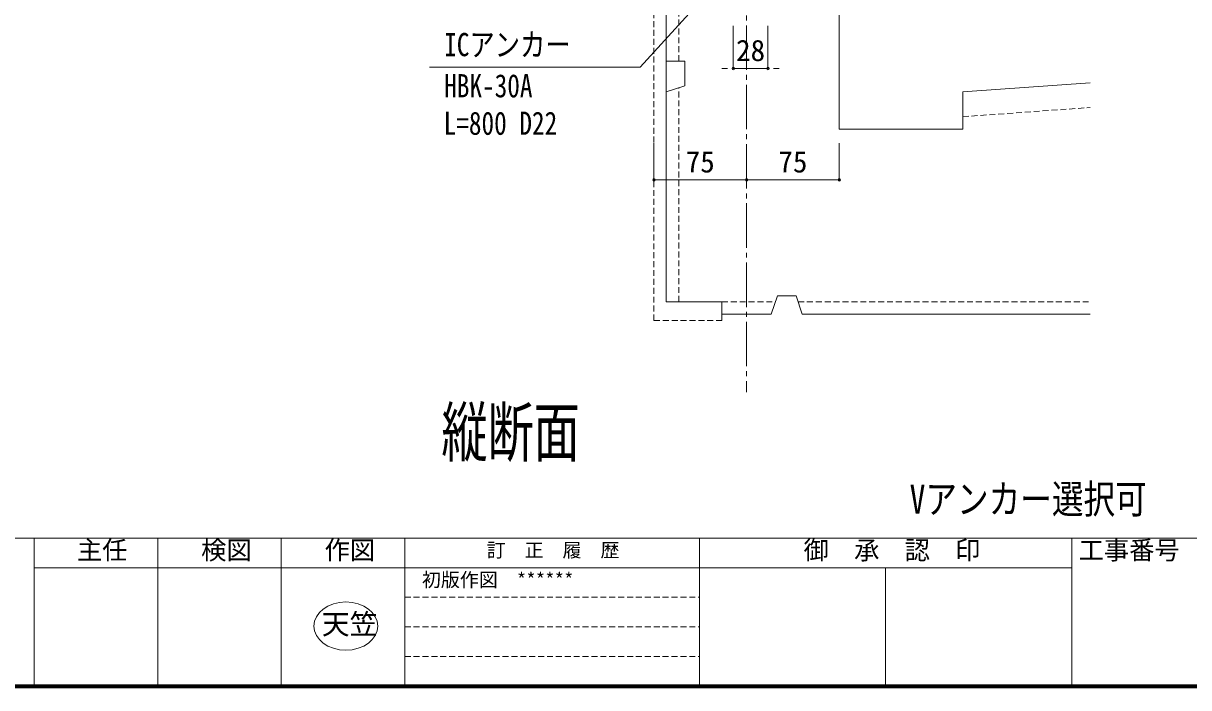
# Model space of a CAD drawing. Units: millimetres at full size. Extents: x -1601 to 1601, y -1131 to 1131.
# Drawn here: x -633 to 311, y -1131 to -593 of the extents above; entities that cross this region are included whole.
import ezdxf
from ezdxf.enums import TextEntityAlignment as Align

# ---------------------------------------------------------------- set-up
doc = ezdxf.new("R2010")
doc.units = ezdxf.units.MM
doc.header["$LTSCALE"] = 4
doc.header["$PDMODE"] = 32
doc.header["$PDSIZE"] = 2
doc.linetypes.add('CHAIN2', pattern=[12, 9, -1, 1, -1])
doc.linetypes.add('DASHED1', pattern=[1.8, 1.2, -0.6])
for name, color, linetype, lineweight in [('0-0_0', 7, 'Continuous', 18), ('0-2_1手摺寸法', 3, 'Continuous', 18), ('0-4_2躯体隠れ', 6, 'DASHED1', 18), ('0-5_2躯体線', 4, 'Continuous', 9), ('0-7_3中心線', 2, 'CHAIN2', 18), ('1-2_WAKU', 7, 'Continuous', 18)]:
    doc.layers.add(name, color=color, linetype=linetype, lineweight=lineweight)
doc.layers.add('1-0_MOJI', color=6, linetype='Continuous')
doc.styles.add('ＭＳ ゴシック', font='')
doc.styles.get('ＭＳ ゴシック').set_extended_font_data('MS Gothic')

msp = doc.modelspace()

# ---------------------------------------------------------------- linework, layer by layer
at = {"layer": '0-0_0'}
msp.add_lwpolyline([(-51.338, -538.594), (-133.529, -628.572), (-304.084, -628.572)], dxfattribs=at)
msp.add_ellipse((-371.675, -1081.298), major_axis=(25.847, 0), ratio=0.755094, dxfattribs=at)
at = {"layer": '0-2_1手摺寸法'}
for p, q in [((-57.985, -595.177), (-57.985, -629.753)), ((-29.985, -595.177), (-29.985, -629.753)), ((-62.585, -629.753), (-67.185, -629.753)), ((-57.985, -629.753), (-29.985, -629.753)), ((-29.985, -629.753), (-57.985, -629.753)), ((-25.385, -629.753), (-20.785, -629.753)), ((-122.235, -690.273), (-122.235, -719.981)), ((-47.235, -691.465), (-47.235, -719.981)), ((-47.235, -691.465), (-47.235, -719.981)), ((27.765, -690.273), (27.765, -719.981)), ((-47.235, -719.981), (-122.235, -719.981)), ((-117.635, -719.981), (-51.835, -719.981)), ((27.765, -719.981), (-47.235, -719.981)), ((-42.635, -719.981), (23.165, -719.981))]:
    msp.add_line(p, q, dxfattribs=at)
for p in [(-57.985, -629.753), (-29.985, -629.753), (-122.235, -719.981), (-47.235, -719.981), (27.765, -719.981)]:
    msp.add_point(p, dxfattribs=at)
at = {"layer": '0-4_2躯体隠れ'}
for p, q in [((-122.235, -833.773), (-122.235, -478.773)), ((-102.235, -623.773), (-102.235, -488.773)), ((-102.235, -818.773), (-102.235, -645.44)), ((127.765, -668.773), (230.792, -661.414)), ((-67.235, -818.773), (-23.902, -818.773)), ((-5.568, -818.773), (230.792, -818.773)), ((-122.235, -833.773), (-67.235, -833.773))]:
    msp.add_line(p, q, dxfattribs=at)
at = {"layer": '0-5_2躯体線'}
for p, q in [((-112.235, -818.773), (-112.235, -488.773)), ((27.765, -678.773), (27.765, -493.773)), ((-112.235, -623.773), (-97.235, -623.773)), ((-97.235, -643.773), (-97.235, -623.773)), ((127.765, -648.773), (230.792, -641.414)), ((-112.235, -648.773), (-97.235, -643.773)), ((-112.235, -818.773), (-67.235, -818.773)), ((-67.235, -818.773), (-67.235, -833.773)), ((-22.235, -813.773), (-27.235, -828.773)), ((-22.235, -813.773), (-7.235, -813.773)), ((-7.235, -813.773), (-2.235, -828.773)), ((-67.235, -828.773), (-27.235, -828.773)), ((-2.235, -828.773), (230.792, -828.773))]:
    msp.add_line(p, q, dxfattribs=at)
msp.add_lwpolyline([(27.765, -678.773), (127.765, -678.773), (127.765, -648.773)], dxfattribs=at)
at = {"layer": '0-7_3中心線'}
msp.add_line((-47.235, 653.076), (-47.235, -891.897), dxfattribs=at)
at = {"layer": '1-2_WAKU'}
for p, q in [((-1600, -1010), (1600, -1010)), ((-624, -1010), (-624, -1130)), ((-524, -1010), (-524, -1130)), ((-424, -1010), (-424, -1130)), ((-324, -1010), (-324, -1130)), ((-85.334, -1010), (-85.334, -1130)), ((216, -1010), (216, -1130)), ((-624, -1034), (-324, -1034)), ((-324, -1034), (-85.334, -1034)), ((-85.334, -1034), (216, -1034)), ((65.333, -1034), (65.333, -1130)), ((-1601.2, -1131.2), (1601.2, -1131.2)), ((-1600.6, -1130.6), (1600.6, -1130.6)), ((-1600, -1130), (1600, -1130)), ((-1599.4, -1129.4), (1599.4, -1129.4)), ((-1598.8, -1128.8), (1598.8, -1128.8))]:
    msp.add_line(p, q, dxfattribs=at)
at = {"layer": '1-2_WAKU', "linetype": 'DASHED1'}
for p, q in [((-324, -1058), (-85.334, -1058)), ((-324, -1082), (-85.334, -1082)), ((-324, -1106), (-85.334, -1106))]:
    msp.add_line(p, q, dxfattribs=at)

# ---------------------------------------------------------------- texts
at = {"layer": '0-0_0', "style": 'ＭＳ ゴシック'}
for s, height, width, p in [('ICアンカー ', 18.77, 0.8, (-292.065, -625.429)), ('HBK-30A', 18.77, 0.8, (-292.065, -658.763)), ('L=800 D22', 18.77, 0.8, (-292.492, -689.097)), ('縦断面', 39.1, 0.7, (-294.289, -955.541)), ('Vアンカー選択可', 23.46, 0.8, (84.735, -997.18))]:
    msp.add_text(s, height=height, dxfattribs=dict(at, width=width)).set_placement(p, align=Align.BOTTOM_LEFT)
for s, height, p in [('初版作図\u3000******', 11.26, (-310.094, -1052.819)), ('天笠', 16.52, (-391.167, -1092.908))]:
    msp.add_text(s, height=height, dxfattribs=at).set_placement(p, align=Align.BOTTOM_LEFT)
at = {"layer": '0-2_1手摺寸法', "style": 'ＭＳ ゴシック'}
for s, p in [('28', (-55.761, -628.934)), ('75', (-96.511, -719.163)), ('75', (-21.511, -719.163))]:
    msp.add_text(s, height=17.27, dxfattribs=at).set_placement(p, align=Align.BOTTOM_LEFT)
at = {"layer": '1-0_MOJI', "style": 'ＭＳ ゴシック'}
for s, height, p in [('主任', 15.01, (-589.395, -1031.842)), ('検図', 15.01, (-488.862, -1031.842)), ('作図', 15.01, (-388.862, -1031.842)), ('訂\u3000正\u3000履\u3000歴', 11.26, (-257.675, -1028.819)), ('御  承  認  印', 15.01, (-1.106, -1031.842)), ('工事番号', 15.01, (221.508, -1031.842))]:
    msp.add_text(s, height=height, dxfattribs=at).set_placement(p, align=Align.BOTTOM_LEFT)

doc.saveas('drawing.dxf')
